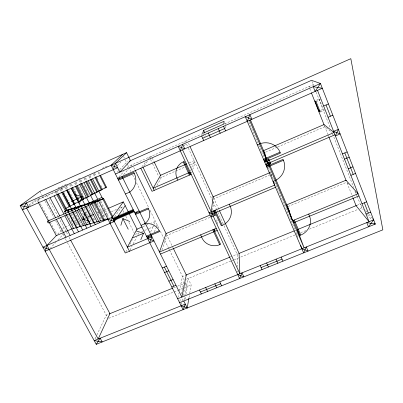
<?xml version="1.0" encoding="UTF-8"?>
<svg xmlns="http://www.w3.org/2000/svg" width="403" height="403" viewBox="0 0 403 403"><rect width="100%" height="100%" fill="white"/><g stroke="black" fill="none" stroke-linecap="round" stroke-linejoin="round"><path stroke-width="0.3" stroke-dasharray="2.02 1.51" d="M225.917 126.159L225.751 128.512L225.262 127.398M217.706 224.264L217.993 220.562M216.824 221.635L217.131 217.973M212.628 210.306L213.978 198.734L269.562 175.139M188.992 297.676L189.617 294.034M189.717 293.429L191.178 284.941L188.04 278.518L184.917 294.925M185.002 299.278L185.456 296.84M185.914 294.397L187.39 286.473L185.294 282.196M183.995 299.787L184.801 295.53M181.38 304.572L181.975 301.565M182.091 300.965L182.685 297.953M183.158 295.55L185.647 282.916M179.849 301.449L180.353 299.006M181.355 294.114L184.247 280.06L170.026 251.069M177.919 297.575L178.836 293.359M179.355 290.946L182.488 276.483L186.287 274.932M204.86 136.778L205.198 135.685M191.576 173.179L191.954 172.01M192.72 169.673L195.007 162.661L189.329 165.134M190.564 171.003L190.957 169.854M191.737 167.557L194.09 160.661L188.403 163.139M161.905 249.971L166.993 235.428L209.837 217.424M154.354 231.911L156.54 226.788M156.787 226.219L157.271 225.076L156.117 225.564M150.682 231.916L153.926 224.657M154.173 224.103L155.422 221.312L150.808 223.272M95.002 338.913L96.614 335.513M96.881 334.948L106.281 315.136L108.881 314.083M184.443 145.951L185.274 144.284M186.654 141.508L187.204 140.395M130.033 250.137L132.018 246.243M133.151 244.017L136.557 237.347M137.977 234.566L138.828 232.894L135.005 234.516M184.634 142.35L185.179 141.292M125.842 251.925L127.56 248.661M129.852 244.309L132.713 238.868M155.12 188.73L155.729 187.637M156.943 185.456L161.492 177.26L160.555 175.295M114.659 216.854L121.353 207.374L121.913 208.482M144.108 165.799L148.138 160.53M150.334 157.654L151.432 156.218L153.815 161.2M141.937 166.756L146.44 160.963M148.314 158.545L149.442 157.099L150.238 158.757M123.625 174.655L128.416 169.184M130.814 166.454L132.411 164.631M118.93 177.003L123.907 171.456M127.227 167.759L128.471 166.374L202.145 133.786M50.078 248.565L55.921 242.218M58.012 239.951L63.437 234.057M117.208 172.232L119.323 169.995M119.746 169.552L126.522 162.399L128.209 161.648M57.604 234.279L63.951 227.609L69.14 225.363M117.177 165.769L121.066 161.885M38.27 202.261L37.091 200.069L55.362 191.954L56.989 190.659L65.689 186.508L67.135 189.274M39.182 201.596L37.988 199.384L60.158 189.536L63.432 187.516M29.066 206.195L39.842 197.969M28.956 204.991L36.446 199.319M57.997 188.02L66.601 184.191M78.645 178.836L80.363 178.071M102.161 168.378L107.319 166.081M66.253 186.262L69.648 184.75L71.089 187.521M224.597 123.857L313.237 84.655L314.375 85.104M316.516 100.191L319.216 99.007L320.063 99.46M316.103 101.601L320.486 99.687M159.517 178.121L175.129 171.32M175.693 171.074L184.781 167.114M320.546 110.397L323.231 109.223L324.556 110.044L320.189 111.943M72.016 224.113L73.17 223.61M75.477 222.612L76.625 222.113M78.933 221.116L80.66 220.365M97.365 213.122L98.518 212.618M100.826 211.62L103.702 210.371M104.281 210.119L106.583 209.122M86.66 222.38L87.809 221.882M93.561 219.393L94.715 218.894M102.77 215.414L104.493 214.663M105.072 214.416L108.523 212.925M111.399 211.681L117.152 209.192M120.608 207.696L123.555 206.422M265.602 152.203L277.098 147.256M277.672 147.009L324.808 126.708L332.057 132.496M142.727 226.708L145.614 225.479M146.188 225.237L148.495 224.254M141.71 231.675L144.017 230.697M144.591 230.451L148.626 228.743M149.201 228.496L155.543 225.811M288.125 206.527L346.182 182.453M230.264 256.988L238.42 253.663M297.847 237.538L295.298 230.456L296.81 229.841M357.083 205.253L360.191 203.983L362.171 206.316M186.413 279.178L233.705 259.935M234.284 259.698L297.127 234.133M300.618 232.712L305.852 230.581M309.343 229.161L357.637 209.51M359.965 208.563L361.713 207.852L363.31 209.762M173.481 287.853L176.957 286.442M177.537 286.206L183.33 283.853M108.704 318.335L182.73 288.362M185.058 287.415L191.178 284.941M310.068 87.073L308.92 86.564L311.232 92.403M347.169 182.67L348.797 184.498M354.892 191.365L355.703 192.281M365.733 210.512L367.319 212.381M368.901 214.245L372.468 218.441M367.309 214.537L371.707 219.786M40.376 203.812L49.927 221.529M50.229 222.083L56.793 234.264M39.877 191.309L41.942 195.163M42.532 196.266L44.904 200.689M45.201 201.243L53.8 217.277M55.579 220.597L62.4 233.312M62.697 233.866L65.069 238.289M65.367 238.838L67.145 242.158M67.442 242.712L107.858 318.078M46.612 195.143L47.796 197.359M48.975 199.571L58.148 216.743M58.445 217.293L66.137 231.695M66.43 232.249L67.911 235.02M69.094 237.231L70.278 239.447M55.362 191.954L56.531 194.165M67.346 214.592L74.071 227.297M70.908 214.25L77.311 226.39M56.989 190.659L58.158 192.871M56.178 191.304L57.357 193.526M71.301 219.892L72.172 221.539M74.61 211.958L81.582 225.222M61.735 188.266L63.765 192.13M64.057 192.679L70.147 204.266M60.949 188.896L62.41 191.667M60.158 189.536L61.039 191.208M71.648 213.499L78.313 226.133M64.918 187.138L66.082 189.355M77.109 211.58L77.678 212.658M81.366 219.695L82.781 222.401M83.068 222.94L83.92 224.567M81.154 209.812L83.703 214.693M87.38 221.741L88.232 223.368M80.162 210.013L82.439 214.371M66.45 185.894L67.89 188.644M69.039 190.846L74.217 200.749M84.232 208.235L88.207 215.877M88.489 216.421L91.612 222.421M71.412 184.085L73.129 187.375M73.411 187.924L76.268 193.415M77.981 196.709L78.842 198.357M83.532 208.981L85.819 213.363M86.101 213.912L87.814 217.202M88.101 217.751L88.957 219.393M70.389 184.141L71.825 186.896M76.056 181.743L77.477 184.478M78.61 186.67L84.277 197.621M75.346 182.337L76.772 185.088M87.35 206.643L91.335 214.331M91.622 214.88L95.032 221.464M74.626 182.937L75.774 185.148M93.985 203.953L94.846 205.621M95.133 206.18L96.846 209.515M97.994 211.736L99.138 213.963M100.569 216.743L101.712 218.965M80.948 179.96L82.076 182.146M84.046 185.969L85.733 189.249M86.015 189.793L88.826 195.259M93.32 204.694L101.088 219.771M79.98 180L81.396 182.74M79.285 180.584L80.424 182.791M85.527 177.652L87.481 181.466M87.758 182.01L89.436 185.279M84.58 177.678L85.985 180.413M97.224 202.306L105.546 218.532M83.91 178.252L85.32 180.997M96.821 203.535L98.498 206.804M99.617 208.986L104.654 218.794M88.781 176.479L89.904 178.675M100.76 201.147L109.132 217.529M100.115 201.883L104.045 209.56M104.327 210.109L106.573 214.497M106.85 215.046L108.256 217.791M90.071 175.355L91.456 178.076M89.431 175.915L90.821 178.645M94.599 173.114L96.876 177.597M97.158 178.156L98.579 180.957M100.856 185.44L101.707 187.123M93.964 173.622L95.35 176.348M93.34 174.177L94.73 176.912M98.77 171.945L99.904 174.192M98.146 172.434L99.249 174.62M123.026 210.698L123.862 212.361M125.812 216.235L127.484 219.559M128.879 222.33L134.169 232.853M123.545 156.429L124.95 159.205M125.212 159.734L127.005 163.391M127.252 163.89L130.965 171.456M132.627 174.842L135.121 179.924M136.501 182.75L148.692 207.595M150.077 210.416L158.666 227.922M160.329 231.307L163.653 238.082M164.762 240.344L168.64 248.248M168.917 248.812L169.749 250.505M133.791 167.457L134.894 169.723M166.308 234.032L173.023 247.78M150.5 159.311L152.359 163.185M152.621 163.739L158.722 176.464M188.513 143.251L189.561 145.533M213.535 197.767L219.161 210.023M186.488 144.143L188.065 147.563M188.327 148.133L212.724 201.162M212.986 201.737L216.658 209.716M216.92 210.29L217.706 211.998M217.867 212.346L223.741 225.116M224.003 225.685L237.115 254.192L237.483 266.554M202.78 134.013L203.525 135.665M224.778 122.895L225.484 124.502M248.878 122.038L257.769 142.798M258.756 145.105L264.187 157.79M268.383 167.598L273.572 179.708M274.559 182.015L295.298 230.456M324.632 126.265L327.866 134.441M328.097 135.025L328.788 136.778M347.038 182.902L351.89 195.163M352.121 195.747L352.811 197.5M319.216 99.007L323.231 109.223M311.967 81.416L313.7 85.824M316.229 92.257L330.269 127.937M332.571 133.791L353.743 187.607M355.355 191.697L356.045 193.455M356.277 194.039L356.967 195.793M357.199 196.377L361.713 207.852M271.3 174.403L272.65 178.509M270.448 172.419L271.768 176.464M237.614 270.881L237.649 272.116"/><path stroke-width="0.6" d="M211.217 211.837L213.091 196.8L269.869 172.665M181.143 305.776L187.224 307.983L188.886 298.28M120.855 225.348L122.855 218.572L129.786 221.529M113.283 169.653L115.454 163.311L119.862 172.101L130.466 160.651L126.557 152.646L39.877 191.309L20.15 205.681L96.236 344.328L382.85 229.846L350.822 58.672L20.15 205.681L28.694 207.142L26.386 202.911L22.467 209.903L117.641 167.724L111.092 165.25L122.603 154.409M110.074 223.343L112.18 217.323L123.293 201.878L137.161 229.564M203.626 130.345L202.533 133.458L223.791 124.053L224.073 121.283L203.626 130.345L204.82 133M180.272 150.828L182.68 144.35L184.755 148.853L178.186 146.329L239.578 278.589L242.022 272.856L243.87 276.866L237.72 274.589M149.74 242.732L151.946 236.818L127.383 247.17L136.955 229.161L142.148 226.954M79.436 203.389L82.046 196.75L74.772 194.432M90 221.393L82.811 219.121L85.411 212.583M247.246 121.333L249.905 114.648L251.885 119.288L245.261 116.699L303.64 252.862L306.32 246.963L308.073 251.079L301.877 248.752L300.603 245.21M268.861 159.109L266.197 165.522L270.766 163.573L268.861 159.109L264.282 161.069L270.766 163.573M140.783 239.699L143.554 233.277L136.426 231.02M96.236 344.328L100.166 338.218L102.196 341.945L94.196 340.611L185.304 304.109L183.068 309.645L111.092 165.25M56.758 235.171L47.02 245.402L45.146 251.23L114.316 221.519L125.207 205.706M372.861 218.91L373.652 219.842L368.438 226.839L366.775 222.612L375.309 224.083L320.456 83.481L311.539 80.338L129.338 161.15M83.628 225.353L80.182 226.844L71.079 209.56L79.174 206.019L77.724 207.485L86.877 224.99L87.557 224.174L83.512 225.922L74.384 208.527L75.855 207.056L67.815 210.578L76.892 227.755L80.313 226.274M112.759 216.517L103.526 198.382L102.896 199.102L48.164 223L47.267 221.333L102.024 197.394M76.892 227.755L77.603 226.939M108.009 218.567L104.322 220.154L95.037 202.089L96.362 200.629L87.99 204.286L97.219 222.124L100.856 220.552M104.412 219.564L100.75 221.146L91.491 203.193L92.841 201.732L84.529 205.364L93.733 223.091L97.345 221.529M95.622 176.892L101.984 189.415L105.868 187.712L106.427 187.103L100.473 175.315M87.99 204.286L89.365 202.82L81.104 206.432L90.287 224.043L93.874 222.496M96.398 192.236L101.4 190.04L102.558 188.8M84.529 205.364L85.93 203.898L77.724 207.485M90.776 195.072L96.901 192.382L97.506 191.747L91.103 179.189M81.104 206.432L82.534 204.966L74.384 208.527M80.54 200.306L87.814 197.112L93.002 194.095L86.267 180.957M72.973 204.381L78.595 201.918L83.895 198.835L77.054 185.637M71.079 209.56L72.575 208.089L64.591 211.585L73.638 228.657L77.038 227.186M68.863 206.568L73.935 204.341L75.371 202.951M67.815 210.578L69.331 209.107L65.362 210.845L64.591 211.585M115.495 163.296L126.557 152.646M65.286 208.522L69.24 206.789L69.986 206.074L62.702 192.221M27.595 207.313L26.618 208.064L98.176 339.014L109.918 313.66L70.57 240.002M115.515 174.02L320.456 83.481L315.121 91.441L313.237 86.67L322.324 88.267L117.686 178.388M202.679 138.239L224.577 128.582M118.124 179.259L133.796 172.363L134.224 173.24A16.115 15.269 34.4 0 1 129.771 192.09L125.449 193.974M118.558 180.131L134.224 173.24M71.215 201.51L82.046 196.75M104.77 187.833L106.427 187.103M99.214 190.634L100.876 189.904M93.622 193.455L95.289 192.72M85.119 197.923L86.791 197.188M177.904 180.106L176.872 177.919A12.77 12.443 21.8 0 1 183.254 161.875L184.146 161.487L190.302 174.736M91.491 203.193L99.924 199.51L98.624 200.966L125.268 253.013L153.991 240.944L147.689 238.611M95.037 202.089L103.526 198.382M186.7 163.885L160.555 175.295L153.16 188.206L190.171 172.152M323.654 106.014L328.43 103.929M318.929 111.097L320.189 111.943L316.103 101.601L314.899 100.901L318.929 111.097L320.007 110.629M82.811 219.121L93.592 214.446M108.311 208.371L123.293 201.878M189.692 173.416L190.579 173.033M257.346 144.889L259.648 143.891A15.954 15.576 -24.5 0 1 280.06 152.188L280.438 153.085L263.9 160.177M191.193 174.348L152.032 191.314L140.813 168.207M328.062 117.248L332.823 115.187M73.794 228.088L56.294 235.654L38.27 202.261M86.877 224.99L90.443 223.448M112.18 217.323L42.92 247.17L49.242 249.472M112.714 218.376L133.212 209.55M113.042 219.02L133.534 210.2M113.248 219.423L133.741 210.608M113.49 219.902L133.977 211.091M113.782 220.471L134.264 211.666M134.793 212.724L139.085 210.88M135.212 213.57L148.118 208.029L148.536 208.88A12.669 11.969 25.3 0 1 144.264 223.967L141.07 225.327M263.517 159.286L280.06 152.188M135.635 214.411L148.536 208.88M264.761 162.187L334.057 132.511L323.972 124.603L263.577 150.646L267.038 161.175M265.718 164.414L334.958 134.809M266.574 166.414L283.077 159.366L283.45 160.263A15.898 15.465 -22.2 0 1 275.279 180.448L273.007 181.41M266.957 167.3L283.45 160.263M132.703 237.866L143.554 233.277M146.455 236.133L159.261 230.728L159.669 231.559L146.863 236.959M342.454 153.906L347.154 151.921M147.276 237.785L151.533 235.992M214.003 212.19L214.885 211.817M212.2 213.958L275.536 187.309M210.114 215.036L166.081 233.564L159.472 252.006L216.255 228.345M344.51 159.145L349.205 157.17M215.373 215.157L210.991 216.995L213.414 210.915L215.373 215.157L209.021 212.764L274.599 185.128L273.279 181.083M348.303 168.802L352.978 166.847M229.312 204.215L230.279 206.351A15.42 14.83 5.5 0 1 222.184 225.378L221.307 225.74L214.295 210.542M214.22 230.687L215.096 230.325L214.512 229.075M160.485 254.046L217.227 230.435M350.872 175.345L355.537 173.406M162.283 267.919L166.499 266.182M200.608 234.868L201.586 236.944A13.415 12.77 5.4 0 0 219.726 244.727L220.592 244.369L213.64 229.438M164.605 272.579L168.817 270.851M293.036 221.982L293.933 221.615M293.394 222.829L358.957 195.944M168.892 281.183L173.089 279.47M185.984 275.053L229.68 257.23M239.004 253.427L294.351 230.843M297.268 229.655L356.695 205.409M362.015 203.732L366.634 201.848M171.799 287.017L175.985 285.314M308.698 214.058L309.59 216.189A15.531 14.694 -15.4 0 1 300.739 235.105L299.847 235.468L293.389 220.345M109.178 313.962L172.902 288.09M366.055 214.028L370.659 212.164M177.658 298.779L373.652 219.842M200.397 291.974L220.708 283.808M261.094 267.567L282.04 259.139M179.597 302.673L375.309 224.083L374.508 223.126M107.933 219.156L114.316 221.519M45.826 199.55L55.554 217.711M56.45 219.388L66.001 237.221M50.027 197.687L59.73 215.887M60.626 217.565L70.152 235.433M56.823 194.714L65.593 211.278M54.239 195.823L63.916 214.053M64.807 215.736L74.313 233.639M58.46 193.954L68.112 212.22M69.004 213.902L78.484 231.841M57.634 194.055L66.359 210.542M62.687 192.075L72.318 210.381M73.205 212.069L82.665 230.042M61.624 192.322L69.24 206.789M67.422 189.828L74.656 203.646M66.928 190.196L76.535 208.537M77.421 210.23L86.852 228.239M66.374 189.909L73.935 204.341M71.376 188.075L78.595 201.918M71.18 188.317L80.756 206.689M81.643 208.386L91.048 226.431M75.437 186.428L84.993 204.84M85.874 206.538L95.259 224.617M72.112 187.45L79.29 201.233M79.703 184.534L89.234 202.986M90.116 204.684L99.476 222.799M76.343 186.251L83.219 199.505M81.678 183.289L88.464 196.457M80.706 183.34L87.814 197.112M85.602 181.546L92.373 194.74M83.98 182.64L93.486 201.122M94.362 202.83L103.697 220.98M90.463 179.768L96.901 192.382M88.267 180.74L97.753 199.263M92.564 178.836L129.464 251.25M95.007 177.461L101.4 190.04M122.855 218.572L128.25 229.247M99.798 175.708L105.868 187.712M122.028 176.474L181.829 297.102L186.287 274.932L173.3 248.344M183.763 301.001L187.224 307.983M164.394 267.048L173.889 286.165M118.991 177.814L119.424 178.685M136.078 212.169L136.501 213.016M148.143 236.42L148.551 237.251M135.171 170.288L166.117 233.639M199.44 290.009L201.349 293.938M143.01 167.24L154.208 190.367M205.666 287.5L207.565 291.445M154.082 161.754L160.701 175.602M214.819 283.813L216.708 287.772M219.766 281.823L221.645 285.787M183.254 161.875L189.415 175.119M212.769 229.801L219.726 244.727M182.514 149.84L239.871 273.723L239.07 253.396L219.423 210.593M190.085 146.672L213.399 197.47M215.177 210.17L222.184 225.378M201.651 135.967L203.706 140.506M260.182 265.542L262.005 269.582M208.361 133L210.401 137.559M266.6 262.958L268.413 267.008M218.23 128.643L220.26 133.217M276.04 259.159L277.838 263.224M223.564 126.285L225.584 130.869M281.143 257.104L282.936 261.174M250.47 119.963L265.013 154.022M268.71 162.681L289.666 211.741M249.563 120.311L304.099 247.855L297.308 229.634M265.275 159.588L265.658 160.48M267.567 164.938L267.945 165.829M294.286 219.978L300.739 235.105M311.464 92.987L324.168 125.096M329.019 137.358L346.112 180.569M353.043 198.085L356.045 205.671L369.062 221.69L317.519 90.383M326.042 104.971L330.44 116.215M344.802 152.918L353.204 174.373M364.322 202.79L368.357 213.096M287.541 206.769L292.351 219.957M264.449 152.702L266.62 159.261M144.264 223.967A12.513 11.763 20.2 0 1 159.261 230.728M338.344 129.333L335.407 135.952L340.137 133.932L333.603 131.363L338.344 129.333M345.981 180.232L286.719 204.84L292.492 220.713L358.101 193.767L345.981 180.232"/></g></svg>
